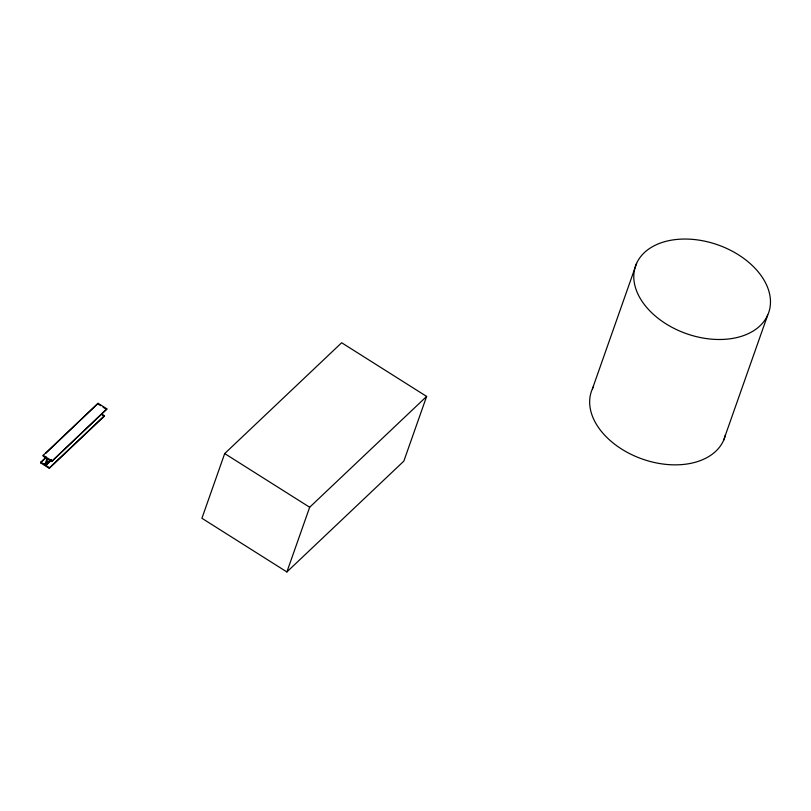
<?xml version="1.0" encoding="UTF-8"?>
<svg xmlns="http://www.w3.org/2000/svg" width="811" height="811" viewBox="0 0 811 811"><rect width="100%" height="100%" fill="white"/><g stroke="black" fill="none" stroke-linecap="round" stroke-linejoin="round"><path stroke-width="1.22" d="M104.416 415.708L49.501 467.744L45.751 465.332L47.545 459.188L51.711 461.459L106.626 409.433L106.839 408.835L98.09 403.31L43.186 455.336L42.973 455.934L46.937 458.803L44.929 464.49L40.763 462.219L40.55 462.817L49.289 468.342L104.203 416.307L104.416 415.708L101.669 413.975M49.289 468.342L49.501 467.744M51.711 461.459L106.839 408.835M45.72 453.339L98.09 403.31M224.698 453.572L201.919 518.27L286.881 571.948L403.837 461.124L426.627 396.427L341.654 342.759L224.698 453.572L309.67 507.25L426.627 396.427M286.881 571.948L309.67 507.25M592.456 388.733L636.594 263.382M723.524 440.515L767.672 315.165A70.527 47.099 19.4 0 0 686.136 239.052A70.527 47.099 19.4 0 0 652.591 313.593A70.527 47.099 19.4 0 0 767.672 315.165M40.763 462.219L46.247 457.019M40.55 462.817L46.045 457.617M44.311 464.46L47.058 461.864M44.534 464.561L46.257 462.787M45.538 464.764L50.14 460.334M45.558 464.997L50.12 460.547M45.609 465.108L51.093 459.908M45.669 465.22L51.164 460.019M45.751 465.332L51.336 460.222M103.078 407.193L106.626 409.433M102.257 415.08L104.203 416.307M43.186 455.336L51.924 460.861M97.878 403.908L100.625 405.652M725.49 434.686A70.527 47.099 19.4 0 1 641.217 458.651A70.527 47.099 19.4 0 1 593.551 386.533"/></g></svg>
